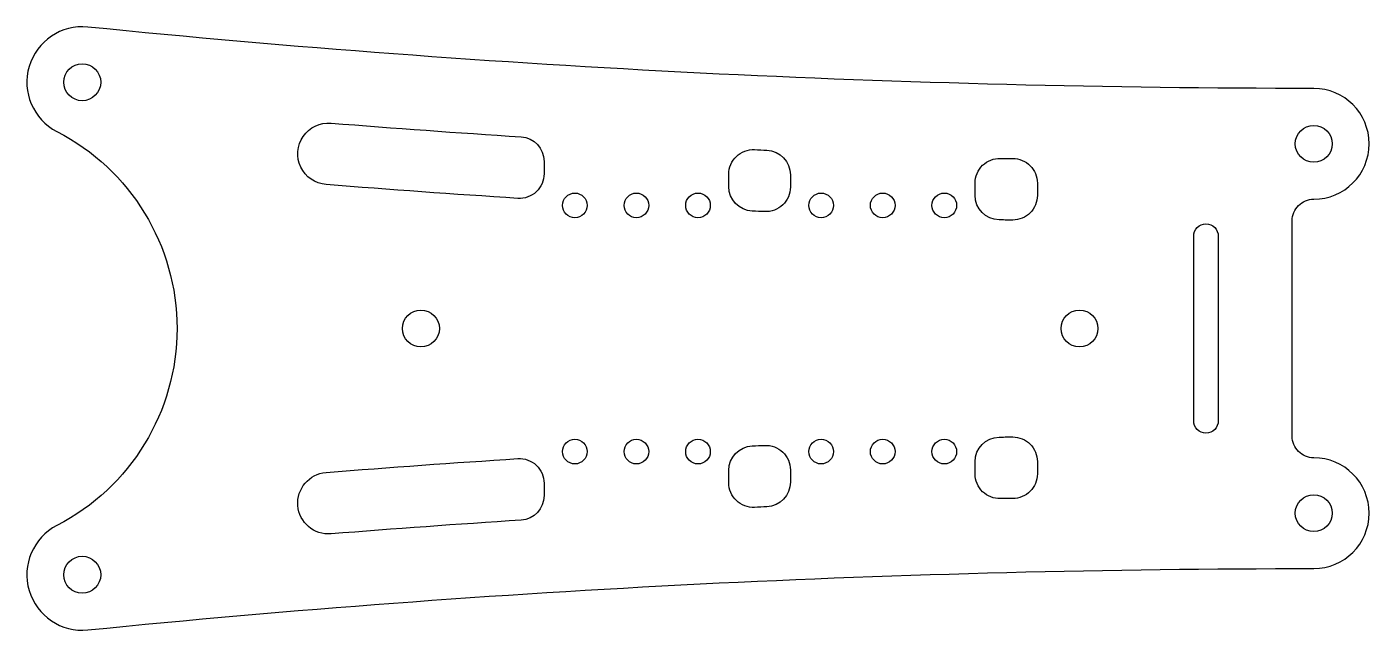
# Model space of a CAD drawing. Header units: millimetres. Extents: x -54 to 55, y -25 to 24.
import ezdxf

# ---------------------------------------------------------------- set-up
doc = ezdxf.new("R2010")
doc.units = ezdxf.units.MM
doc.layers.get('0').update_dxf_attribs({"linetype": 'CONTINUOUS'})

msp = doc.modelspace()

# ---------------------------------------------------------------- linework, layer by layer
for points in [[(50, 19.5, -0.024984), (-49.55, 24.48, 0.827704), (-52.06, 16, -0.609612), (-52.06, -16, 0.827704), (-49.55, -24.48, -0.024984), (50, -19.5, 1), (50, -10.5, -0.414214), (48.25, -8.75), (48.25, 8.75, -0.414214), (50, 10.5, 1)], [(-12.5, 13.57), (-12.5, 12.57, -0.433114), (-14.63, 10.57, -0.003868), (-30.2, 11.69, -1), (-29.8, 16.68, 0.003852), (-14.37, 15.57, -0.395544)], [(5.41, 9.49, -0.000249), (4.41, 9.53, -0.401036), (2.5, 11.53), (2.5, 12.53, -0.427528), (4.59, 14.53, 0.000249), (5.59, 14.48, -0.401312), (7.5, 12.48), (7.5, 11.48, -0.427221)], [(22.5, 11.82, -0.421658), (24.55, 13.82, 0.000127), (25.06, 13.81), (25.56, 13.81, -0.414214), (27.56, 11.81), (27.56, 10.81, -0.414214), (25.56, 8.81), (24.94, 8.81, -0.000121), (24.45, 8.82, -0.406815), (22.5, 10.82)], [(42.25, -7.5, -1), (40.25, -7.5), (40.25, 7.5, -1), (42.25, 7.5)], [(2.5, -12.53), (2.5, -11.53, -0.401036), (4.41, -9.53, -0.000249), (5.41, -9.49, -0.427221), (7.5, -11.48), (7.5, -12.48, -0.401312), (5.59, -14.48, 0.000249), (4.59, -14.53, -0.427528)], [(27.56, -11.81, -0.414214), (25.56, -13.81), (25.06, -13.81, 0.000127), (24.55, -13.82, -0.421658), (22.5, -11.82), (22.5, -10.82, -0.406815), (24.45, -8.82, -0.000121), (24.94, -8.81), (25.56, -8.81, -0.414214), (27.56, -10.81)], [(-29.8, -16.68, -1), (-30.2, -11.69, -0.003868), (-14.63, -10.57, -0.433114), (-12.5, -12.57), (-12.5, -13.57, -0.395544), (-14.37, -15.57, 0.003852)]]:
    msp.add_lwpolyline(points, format="xyb", close=True)
for centre, radius in [((-50, 20), 1.5), ((50, 15), 1.5), ((-10, 10), 1), ((-5, 10), 1), ((0, 10), 1), ((10, 10), 1), ((15, 10), 1), ((20, 10), 1), ((-22.5, 0), 1.5), ((30.98, 0), 1.5), ((-10, -10), 1), ((-5, -10), 1), ((0, -10), 1), ((10, -10), 1), ((15, -10), 1), ((20, -10), 1), ((50, -15), 1.5), ((-50, -20), 1.5)]:
    msp.add_circle(centre, radius)

doc.saveas('drawing.dxf')
